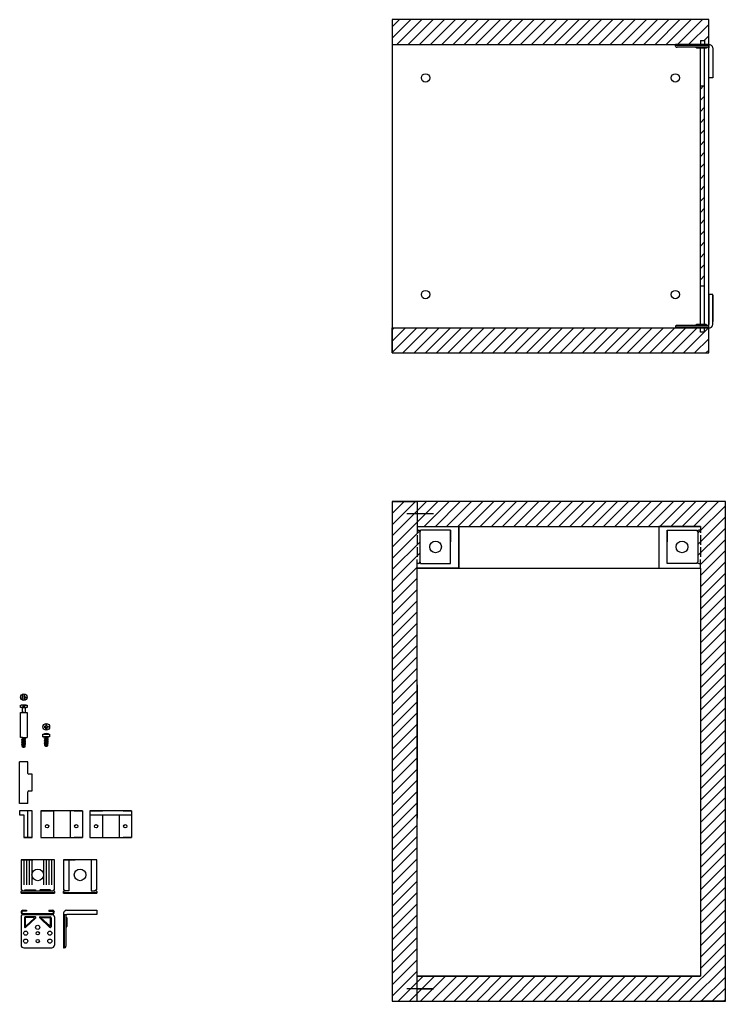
# Model space of a CAD drawing. Header units: millimetres. Extents: x 2246 to 5755, y 107 to 2210.
# Drawn here: x 3979 to 4827, y 904 to 2083 of the extents above; entities that cross this region are included whole.
import ezdxf

# ---------------------------------------------------------------- set-up
doc = ezdxf.new("R2010")
doc.units = ezdxf.units.MM
doc.layers.add('IF-DETL', color=4, linetype='Continuous', lineweight=35)
doc.layers.add('IF-FURN', color=7, linetype='Continuous')

msp = doc.modelspace()

# ---------------------------------------------------------------- hatches: boundary and pattern name
at = {"layer": 'IF-FURN'}
h = msp.add_hatch(dxfattribs=at)
h.set_pattern_fill('ANSI31', color=256, scale=3)
h.set_pattern_definition([(45, (979.264, 755.095), (-6.735192, 6.735192), [])])
h.paths.add_polyline_path([(4806.5, 1682.8), (4806.5, 1712.8), (4801.5, 1712.8), (4801.5, 1707.8), (4796.5, 1707.8), (4796.5, 1712.8), (4426.5, 1712.8), (4426.5, 1682.8)])
h.paths.add_polyline_path([(4796.5, 2052.8), (4796.5, 2057.8), (4801.5, 2057.8), (4801.5, 2052.8), (4806.5, 2052.8), (4806.5, 2082.8), (4426.5, 2082.8), (4426.5, 2052.8)])
h.paths.add_polyline_path([(4801.5, 2002.8), (4796.5, 2002.8), (4796.5, 1762.8), (4801.5, 1762.8)])
h = msp.add_hatch(dxfattribs=at)
h.set_pattern_fill('ANSI31', color=256, scale=3)
h.paths.add_polyline_path([(4456.5, 1424.4), (4456.6, 1431.4), (4456.6, 1434.9), (4449.1, 1434.9), (4446.3, 1434.9), (4446.3, 1435.5), (4447.3, 1434.9), (4449.1, 1434.9), (4456.6, 1434.9), (4456.6, 1429.9), (4458.6, 1429.9, 0.414214), (4459.6, 1431.9), (4459.6, 1467.9), (4459.6, 1468.9, 0.414214), (4457.6, 1469.9), (4456.6, 1469.9), (4456.5, 1466.9), (4455.6, 1466.9), (4447.3, 1466.9), (4446.3, 1466.4), (4446.3, 1464.5), (4447.3, 1463.9), (4449.1, 1463.9), (4456.5, 1463.9), (4456.6, 1452.4), (4446.3, 1452.4), (4446.3, 1451.9), (4447.3, 1452.4), (4456.6, 1452.4), (4456.5, 1463.9), (4449.1, 1463.9), (4446.3, 1464), (4446.3, 1466.4), (4447.3, 1466.9), (4456.5, 1466.9), (4456.6, 1469.9), (4456.5, 1474.4), (4456.5, 1504.4), (4426.5, 1504.4), (4426.5, 904.4), (4456.3, 904.4), (4456.5, 904.6), (4456.5, 934.4)])
h.paths.add_polyline_path([(4826.5, 1504.4), (4456.5, 1504.4), (4456.5, 1474.4), (4506.5, 1474.4), (4746.5, 1474.4), (4796.5, 1474.4), (4796.5, 1469.9), (4796.5, 1466.9), (4797.5, 1466.9), (4806.8, 1466.9), (4806.8, 1464.5), (4805.8, 1463.9), (4804, 1463.9), (4796.5, 1463.9), (4796.5, 1452.4), (4806.8, 1452.4), (4806.8, 1451.9), (4805.8, 1452.4), (4796.5, 1452.4), (4796.5, 1463.9), (4804, 1463.9), (4805.8, 1463.9), (4806.8, 1464.5), (4806.8, 1466.4), (4805.8, 1466.9), (4797.5, 1466.9), (4796.5, 1466.9), (4796.5, 1469.9), (4795.5, 1469.9), (4794.5, 1469.9, 0.414214), (4793.5, 1467.9), (4793.5, 1465.9), (4793.5, 1431.9), (4793.5, 1430.9, 0.414214), (4795.5, 1429.9), (4796.5, 1429.9), (4796.5, 1434.9), (4804, 1434.9), (4806.8, 1434.9), (4806.8, 1435.5), (4805.8, 1434.9), (4804, 1434.9), (4796.5, 1434.9), (4796.5, 1429.9), (4796.5, 1429.9), (4796.5, 1424.4), (4796.5, 934.4), (4456.5, 934.4), (4456.5, 904.4), (4826.5, 904.4)])

# ---------------------------------------------------------------- linework, layer by layer
at = {"layer": 'IF-DETL'}
for p, q in [((3982.5, 1220.9), (3982.5, 1218.9)), ((3982.5, 1218.6), (3982.5, 1217.9)), ((3982.5, 1218.6), (3982.5, 1218.1)), ((3982.5, 1217.6), (3982.5, 1216.9)), ((3982.5, 1216.6), (3982.5, 1215.9)), ((3982.5, 1215.6), (3982.5, 1214.9)), ((3982.5, 1214.6), (3982.5, 1213.9)), ((3982.5, 1214.6), (3982.5, 1214.1)), ((4009.7, 1221.9), (4009.7, 1219.9)), ((4009.7, 1219.5), (4009.7, 1218.9)), ((4009.7, 1219.5), (4009.7, 1219)), ((4009.7, 1218.5), (4009.7, 1217.9)), ((4009.7, 1217.5), (4009.7, 1216.9)), ((4009.7, 1216.5), (4009.7, 1215.9)), ((4009.7, 1215.5), (4009.7, 1214.9)), ((4009.7, 1215.5), (4009.7, 1215)), ((4009.7, 1214.5), (4009.7, 1213.9)), ((3982.4, 1210.6), (3983, 1209.6)), ((3982.5, 1213.6), (3982.5, 1212.9)), ((3982.5, 1212.6), (3982.5, 1211.9)), ((3982.5, 1211.6), (3982.5, 1210.9)), ((3985.5, 1210.6), (3982.5, 1210.6)), ((3982.5, 1210.6), (3983, 1210.6)), ((3983, 1209.6), (3982.5, 1210.6)), ((3983, 1209.6), (3985, 1209.6)), ((3985.5, 1210.6), (3984.6, 1210.6)), ((3985, 1209.6), (3985.5, 1210.6)), ((3985.5, 1212.4), (3985.5, 1210.6)), ((4009.6, 1211.5), (4010.2, 1210.5)), ((4009.7, 1213.5), (4009.7, 1212.9)), ((4009.7, 1212.5), (4009.7, 1211.9)), ((4012.7, 1211.5), (4009.7, 1211.5)), ((4009.7, 1211.5), (4010.2, 1211.5)), ((4010.2, 1210.5), (4009.7, 1211.5)), ((4010.2, 1210.5), (4012.1, 1210.5)), ((4012.7, 1211.5), (4011.8, 1211.5)), ((4012.1, 1210.5), (4012.7, 1211.5)), ((4012.7, 1213.3), (4012.7, 1211.5))]:
    msp.add_line(p, q, dxfattribs=at)
for centre, radius, start, end in [((3982.1, 1218.8), 0.171, 87.8912, 200.5514), ((3982.8, 1218.9), 0.814, 188.1237, 252.9261), ((3982.1, 1217.8), 0.171, 87.8912, 200.5514), ((3982.8, 1217.9), 0.814, 188.1237, 252.9261), ((3982.1, 1216.8), 0.171, 87.8912, 200.5514), ((3982.8, 1216.9), 0.814, 188.1237, 252.9261), ((3982.1, 1215.8), 0.171, 87.8912, 200.5514), ((3982.8, 1215.9), 0.814, 188.1237, 252.9261), ((3982.1, 1214.8), 0.171, 87.8912, 200.5514), ((3982.8, 1214.9), 0.814, 188.1237, 252.9261), ((3982.1, 1213.8), 0.171, 87.8912, 200.5514), ((3982.3, 1222.5), 3.55, 266.8539, 334.2341), ((3982.3, 1221.5), 3.55, 266.8539, 334.2341), ((3982.3, 1220.5), 3.55, 266.8539, 334.2341), ((3982.3, 1219.5), 3.55, 266.8539, 334.2341), ((3982.3, 1218.5), 3.55, 266.8539, 334.2341), ((3982.3, 1217.5), 3.55, 266.8539, 334.2341), ((3982.3, 1216.5), 3.55, 266.8539, 334.2341), ((3982.3, 1215.5), 3.55, 266.8539, 334.2341), ((3982.2, 1222.5), 3.87, 274.0462, 336.7862), ((3982.2, 1221.5), 3.87, 274.0462, 336.7862), ((3982.2, 1220.5), 3.87, 274.0462, 336.7862), ((3982.2, 1219.5), 3.87, 274.0462, 336.7862), ((3982.2, 1218.5), 3.87, 274.0462, 336.7862), ((3982.2, 1217.5), 3.87, 274.0462, 336.7862), ((3982.2, 1216.5), 3.87, 274.0462, 336.7862), ((3982.2, 1215.5), 3.87, 274.0462, 336.7862), ((3985.4, 1220), 0.446, 354.2849, 68.8715), ((3985.4, 1219), 0.446, 354.2849, 68.8715), ((3985.4, 1218), 0.446, 354.2849, 68.8715), ((3985.4, 1217), 0.446, 354.2849, 68.8715), ((3985.4, 1216), 0.446, 354.2849, 68.8715), ((3985.4, 1215), 0.446, 354.2849, 68.8715), ((3985.4, 1214), 0.446, 354.2849, 68.8715), ((4009.3, 1219.7), 0.171, 87.8912, 200.5514), ((4009.9, 1219.8), 0.814, 188.1237, 252.9261), ((4009.3, 1218.7), 0.171, 87.8912, 200.5514), ((4009.9, 1218.8), 0.814, 188.1237, 252.9261), ((4009.3, 1217.7), 0.171, 87.8912, 200.5514), ((4009.9, 1217.8), 0.814, 188.1237, 252.9261), ((4009.3, 1216.7), 0.171, 87.8912, 200.5514), ((4009.9, 1216.8), 0.814, 188.1237, 252.9261), ((4009.3, 1215.7), 0.171, 87.8912, 200.5514), ((4009.9, 1215.8), 0.814, 188.1237, 252.9261), ((4009.3, 1214.7), 0.171, 87.8912, 200.5514), ((4009.9, 1214.8), 0.814, 188.1237, 252.9261), ((4009.3, 1213.7), 0.171, 87.8912, 200.5514), ((4009.5, 1223.4), 3.55, 266.8539, 334.2341), ((4009.5, 1222.4), 3.55, 266.8539, 334.2341), ((4009.5, 1221.4), 3.55, 266.8539, 334.2341), ((4009.5, 1220.4), 3.55, 266.8539, 334.2341), ((4009.5, 1219.4), 3.55, 266.8539, 334.2341), ((4009.5, 1218.4), 3.55, 266.8539, 334.2341), ((4009.5, 1217.4), 3.55, 266.8539, 334.2341), ((4009.5, 1216.4), 3.55, 266.8539, 334.2341), ((4009.4, 1223.4), 3.87, 274.0462, 336.7862), ((4009.4, 1222.4), 3.87, 274.0462, 336.7862), ((4009.4, 1221.4), 3.87, 274.0462, 336.7862), ((4009.4, 1220.4), 3.87, 274.0462, 336.7862), ((4009.4, 1219.4), 3.87, 274.0462, 336.7862), ((4009.4, 1218.4), 3.87, 274.0462, 336.7862), ((4009.4, 1217.4), 3.87, 274.0462, 336.7862), ((4009.4, 1216.4), 3.87, 274.0462, 336.7862), ((4009.5, 1215.4), 3.55, 273.1461, 334.2341), ((4009.4, 1215.4), 3.87, 274.0462, 336.7862), ((4012.5, 1220.9), 0.446, 354.2849, 68.8715), ((4012.5, 1219.9), 0.446, 354.2849, 68.8715), ((4012.5, 1218.9), 0.446, 354.2849, 68.8715), ((4012.5, 1217.9), 0.446, 354.2849, 68.8715), ((4012.5, 1216.9), 0.446, 354.2849, 68.8715), ((4012.5, 1215.9), 0.446, 354.2849, 68.8715), ((4012.5, 1214.9), 0.446, 354.2849, 68.8715), ((4012.5, 1213.9), 0.446, 354.2849, 68.8715), ((3982.8, 1213.9), 0.814, 188.1237, 252.9261), ((3982.1, 1212.8), 0.171, 87.8912, 200.5514), ((3982.8, 1212.9), 0.814, 188.1237, 252.9261), ((3982.1, 1211.8), 0.171, 87.8912, 200.5514), ((3982.8, 1211.9), 0.814, 188.1237, 252.9261), ((3982.6, 1210.7), 0.247, 109.7848, 204.3827), ((3982.3, 1214.5), 3.55, 273.1461, 334.2341), ((3982.2, 1214.5), 3.87, 274.0462, 336.7862), ((3985.4, 1213), 0.446, 354.2849, 68.8715), ((4009.9, 1213.8), 0.814, 188.1237, 252.9261), ((4009.3, 1212.7), 0.171, 87.8912, 200.5514), ((4009.9, 1212.8), 0.814, 188.1237, 252.9261), ((4009.8, 1211.6), 0.247, 109.7848, 204.3827)]:
    msp.add_arc(centre, radius, start, end, dxfattribs=at)
at = {"layer": 'IF-FURN'}
for p, q in [((4806.5, 2082.8), (4426.5, 2082.8)), ((4426.5, 2082.8), (4426.5, 1682.8)), ((4426.5, 2082.8), (4426.5, 2052.8)), ((4806.5, 1682.8), (4806.5, 2082.8)), ((4426.5, 2052.8), (4806.5, 2052.8)), ((4426.5, 2052.8), (4456.5, 2052.8)), ((4456.5, 2052.8), (4466.5, 2052.8)), ((4806.5, 2052.8), (4766.5, 2052.8)), ((4766.5, 2052.8), (4766.5, 2051.8)), ((4806.5, 2052.8), (4766.5, 2052.8)), ((4766.5, 2050.8), (4766.5, 2052.8)), ((4806.5, 2051.8), (4766.5, 2051.8)), ((4796.5, 2057.8), (4801.5, 2057.8)), ((4796.5, 2057.8), (4796.5, 2052.8)), ((4801.5, 2057.8), (4801.5, 2052.8)), ((4806.5, 2052.8), (4806.5, 2051.8)), ((4806.5, 2052.8), (4806.5, 2052.8)), ((4806.5, 2052.8), (4806.5, 2051.8)), ((4806.5, 2052.8), (4806.5, 2048.8)), ((4806.5, 2051.8), (4806.5, 2050.8)), ((4767.5, 2049.8), (4768.5, 2049.8)), ((4804.5, 2049.8), (4768.5, 2049.8)), ((4792.4, 2048.6), (4790.7, 2049.8)), ((4802.6, 2048.6), (4792.4, 2048.6)), ((4796.5, 1716.9), (4796.5, 2048.6)), ((4801.5, 1716.9), (4801.5, 2048.6)), ((4803.4, 2048.6), (4802.6, 2048.6)), ((4804.4, 2049.8), (4803.4, 2048.6)), ((4805.5, 2049.8), (4804.5, 2049.8)), ((4806.5, 2012.8), (4806.5, 2048.8)), ((4811.5, 2048.8), (4811.5, 2012.8)), ((4811.5, 2012.8), (4806.5, 2012.8)), ((4801.5, 2002.8), (4796.5, 2002.8)), ((4801.5, 1762.8), (4796.5, 1762.8)), ((4811.5, 1752.8), (4806.5, 1752.8)), ((4806.5, 1752.8), (4806.5, 1716.8)), ((4811.5, 1716.8), (4811.5, 1752.8)), ((4811.5, 1752.1), (4811.5, 1747.6)), ((4811.5, 1747.6), (4811.5, 1720.6)), ((4426.5, 1682.8), (4426.5, 1712.8)), ((4426.5, 1712.8), (4806.5, 1712.8)), ((4766.5, 1714.8), (4766.5, 1712.8)), ((4806.5, 1713.8), (4766.5, 1713.8)), ((4806.5, 1712.8), (4766.5, 1712.8)), ((4768.5, 1715.8), (4767.5, 1715.8)), ((4804.5, 1715.8), (4768.5, 1715.8)), ((4792.4, 1716.9), (4790.7, 1715.8)), ((4802.6, 1716.9), (4792.4, 1716.9)), ((4796.5, 1707.8), (4796.5, 1712.8)), ((4801.5, 1707.8), (4801.5, 1712.8)), ((4803.4, 1716.9), (4802.6, 1716.9)), ((4804.4, 1715.8), (4803.4, 1716.9)), ((4805.5, 1715.8), (4804.5, 1715.8)), ((4801.5, 1707.8), (4796.5, 1707.8)), ((4426.5, 1682.8), (4806.5, 1682.8)), ((4826.5, 1504.4), (4426.5, 1504.4)), ((4426.5, 1504.4), (4426.5, 904.4)), ((4426.5, 1504.4), (4456.5, 1504.4)), ((4456.5, 1504.4), (4456.5, 1474.4)), ((4826.5, 904.4), (4826.5, 1504.4)), ((4476.1, 1489.4), (4444.1, 1489.4)), ((4456.5, 1474.4), (4796.5, 1474.4)), ((4456.5, 1474.4), (4506.5, 1474.4)), ((4456.5, 1474.4), (4456.6, 1469.9)), ((4506.5, 1474.4), (4506.5, 1424.4)), ((4506.5, 1474.4), (4746.5, 1474.4)), ((4506.5, 1424.4), (4506.5, 1474.4)), ((4506.5, 1474.4), (4746.5, 1474.4)), ((4796.5, 1474.4), (4746.5, 1474.4)), ((4746.5, 1474.4), (4746.5, 1424.4)), ((4746.5, 1474.4), (4746.5, 1424.4)), ((4796.5, 1474.4), (4796.5, 1469.9)), ((4456.6, 1469.9), (4456.5, 1466.9)), ((4456.5, 1463.9), (4456.6, 1452.4)), ((4456.6, 1469.9), (4457.6, 1469.9)), ((4456.6, 1469.9), (4457.6, 1469.9)), ((4457.6, 1469.9), (4458.6, 1469.9)), ((4459.6, 1468.9), (4459.6, 1467.9)), ((4459.6, 1467.9), (4459.6, 1431.9)), ((4459.6, 1467.9), (4459.6, 1465.9)), ((4496.6, 1469.9), (4460.6, 1469.9)), ((4496.6, 1469.9), (4460.6, 1469.9)), ((4496.6, 1429.9), (4496.6, 1469.9)), ((4496.6, 1469.9), (4496.6, 1466.4)), ((4496.6, 1469.9), (4496.6, 1466.7)), ((4496.6, 1466.7), (4496.6, 1463.4)), ((4496.6, 1466.4), (4496.6, 1462.9)), ((4496.6, 1463.4), (4496.6, 1460.2)), ((4496.6, 1462.9), (4496.6, 1459.4)), ((4756.5, 1429.9), (4756.5, 1469.9)), ((4756.5, 1469.9), (4792.5, 1469.9)), ((4756.5, 1469.9), (4792.5, 1469.9)), ((4756.5, 1469.9), (4756.5, 1466.4)), ((4756.5, 1469.9), (4756.5, 1466.7)), ((4756.5, 1466.7), (4756.5, 1463.4)), ((4756.5, 1466.4), (4756.5, 1462.9)), ((4756.5, 1463.4), (4756.5, 1460.2)), ((4756.5, 1462.9), (4756.5, 1459.4)), ((4793.5, 1468.9), (4793.5, 1467.9)), ((4793.5, 1467.9), (4793.5, 1431.9)), ((4793.5, 1467.9), (4793.5, 1465.9)), ((4795.5, 1469.9), (4794.5, 1469.9)), ((4796.5, 1469.9), (4795.5, 1469.9)), ((4796.5, 1469.9), (4795.5, 1469.9)), ((4796.5, 1469.9), (4796.5, 1466.9)), ((4796.5, 1463.9), (4796.5, 1452.4)), ((4496.6, 1460.2), (4496.6, 1456.9)), ((4496.6, 1460.2), (4496.6, 1456.9)), ((4496.6, 1459.4), (4496.6, 1455.9)), ((4756.5, 1460.2), (4756.5, 1456.9)), ((4756.5, 1460.2), (4756.5, 1456.9)), ((4756.5, 1459.4), (4756.5, 1455.9)), ((4456.6, 1449.4), (4456.6, 1437.9)), ((4796.5, 1449.4), (4796.5, 1437.9)), ((4456.5, 1424.4), (4456.6, 1429.9)), ((4456.6, 1430), (4456.6, 1434.9)), ((4458.6, 1429.9), (4456.6, 1429.9)), ((4459.6, 1430.9), (4459.6, 1431.9)), ((4460.6, 1429.9), (4496.6, 1429.9)), ((4792.5, 1429.9), (4756.5, 1429.9)), ((4793.5, 1430.9), (4793.5, 1431.9)), ((4794.5, 1429.9), (4796.5, 1429.9)), ((4796.5, 1430), (4796.5, 1434.9)), ((4796.5, 1424.4), (4796.5, 1429.9)), ((4506.5, 1424.4), (4456.5, 1424.4)), ((4456.5, 934.4), (4456.5, 1424.4)), ((4456.5, 1424.4), (4506.5, 1424.4)), ((4456.5, 1424.4), (4796.5, 1424.4)), ((4746.5, 1424.4), (4796.5, 1424.4)), ((4746.5, 1424.4), (4796.5, 1424.4)), ((4796.5, 1424.4), (4796.5, 934.4)), ((4796.5, 1314.4), (4796.5, 1284.4)), ((3983.2, 1268.9), (3983.2, 1273.3)), ((3985.2, 1269.4), (3985.2, 1273.3)), ((4456.5, 1284.4), (4456.5, 1124.4)), ((3983.2, 1269.9), (3981.7, 1269.9)), ((3981.7, 1269.9), (3981.7, 1268.9)), ((3981.7, 1268.9), (3983.2, 1268.9)), ((3983.2, 1268.9), (3983.2, 1265.6)), ((3985.2, 1269.9), (3986.7, 1269.9)), ((3985.2, 1269.4), (3985.2, 1265.6)), ((3986.7, 1268.9), (3985.2, 1268.9)), ((3986.7, 1269.9), (3986.7, 1268.9)), ((3980.2, 1256.9), (3980.2, 1259.9)), ((3980.2, 1259.9), (3981.2, 1259.9)), ((3981.2, 1256.9), (3980.2, 1256.9)), ((3980.2, 1220.9), (3980.2, 1250.9)), ((3980.2, 1250.9), (3988.2, 1250.9)), ((3987.2, 1259.9), (3981.2, 1259.9)), ((3984.2, 1256.9), (3981.2, 1256.9)), ((3988.2, 1256.9), (3981.2, 1256.9)), ((3982.7, 1253.9), (3982.7, 1256.9)), ((3982.7, 1256.9), (3985.7, 1256.9)), ((3982.7, 1250.9), (3982.7, 1253.9)), ((3984.2, 1250.9), (3982.7, 1250.9)), ((3983.2, 1259.9), (3983.2, 1257.9)), ((3983.2, 1257.9), (3985.2, 1257.9)), ((3984.2, 1259.9), (3988.2, 1259.9)), ((3984.2, 1256.9), (3987.2, 1256.9)), ((3985.2, 1257.9), (3985.2, 1259.9)), ((3985.7, 1256.9), (3985.7, 1250.9)), ((3988.2, 1259.9), (3988.2, 1256.9)), ((3988.2, 1250.9), (3988.2, 1220.9)), ((4010.2, 1234.4), (4008.7, 1234.4)), ((4008.7, 1234.4), (4008.7, 1233.4)), ((4008.7, 1233.4), (4010.2, 1233.4)), ((4010.7, 1234.4), (4010.2, 1234.4)), ((4010.7, 1233.4), (4010.2, 1233.4)), ((4011.7, 1236.4), (4010.7, 1236.4)), ((4010.7, 1236.4), (4010.7, 1234.9)), ((4010.7, 1234.9), (4010.7, 1234.4)), ((4010.7, 1232.9), (4010.7, 1233.4)), ((4010.7, 1231.4), (4010.7, 1232.9)), ((4011.7, 1231.4), (4010.7, 1231.4)), ((4011.7, 1234.9), (4011.7, 1236.4)), ((4011.7, 1234.9), (4011.7, 1234.4)), ((4011.7, 1234.4), (4012.2, 1234.4)), ((4011.7, 1232.9), (4011.7, 1233.4)), ((4011.7, 1233.4), (4012.2, 1233.4)), ((4011.7, 1232.9), (4011.7, 1231.4)), ((4012.2, 1234.4), (4013.7, 1234.4)), ((4013.7, 1233.4), (4012.2, 1233.4)), ((4013.7, 1234.4), (4013.7, 1233.4)), ((3982.5, 1220.9), (3980.2, 1220.9)), ((3982.5, 1220.9), (3985.8, 1220.9)), ((3985.8, 1220.9), (3988.2, 1220.9)), ((4007.2, 1221.9), (4007.2, 1224.9)), ((4007.2, 1224.9), (4015.2, 1224.9)), ((4015.2, 1221.9), (4007.2, 1221.9)), ((4007.2, 1221.9), (4009.2, 1221.9)), ((4009.2, 1221.9), (4009.7, 1221.9)), ((4015.2, 1221.9), (4012.7, 1221.9)), ((4015.2, 1224.9), (4015.2, 1221.9)), ((3979.2, 1142), (3979.2, 1192)), ((3989.2, 1192), (3979.2, 1192)), ((3989.2, 1178), (3989.2, 1192)), ((3989.2, 1178), (3989.2, 1178)), ((3994.2, 1177), (3990.2, 1177)), ((3994.2, 1157), (3994.2, 1177)), ((3979.2, 1142), (3979.2, 1157)), ((3989.2, 1142), (3989.2, 1156)), ((3990.2, 1157), (3994.2, 1157)), ((3989.2, 1142), (3979.2, 1142)), ((3994.2, 1133.1), (3979.2, 1133.1)), ((3979.2, 1133.1), (3979.2, 1128.1)), ((3989.2, 1128.1), (3989.2, 1133.1)), ((3994.2, 1128.1), (3994.2, 1133.1)), ((4044.7, 1133.1), (4004.7, 1133.1)), ((4004.7, 1133.1), (4004.7, 1101.1)), ((4004.7, 1133.1), (4019.7, 1133.1)), ((4019.7, 1133.1), (4019.7, 1101.1)), ((4054.7, 1133.1), (4039.7, 1133.1)), ((4039.7, 1133.1), (4039.7, 1101.1)), ((4044.7, 1133.1), (4054.7, 1133.1)), ((4054.7, 1133.1), (4054.7, 1101.1)), ((4103.5, 1133.1), (4063.5, 1133.1)), ((4063.5, 1133.1), (4063.5, 1101.1)), ((4063.5, 1133.1), (4078.5, 1133.1)), ((4113.5, 1133.1), (4098.5, 1133.1)), ((4103.5, 1133.1), (4113.5, 1133.1)), ((4113.5, 1133.1), (4113.5, 1101.1)), ((3979.2, 1128.1), (3984.2, 1128.1)), ((3984.2, 1128.1), (3984.2, 1101.1)), ((3989.2, 1101.1), (3989.2, 1128.1)), ((3994.2, 1101.1), (3994.2, 1128.1)), ((4063.5, 1128.1), (4113.5, 1128.1)), ((4078.5, 1128.1), (4078.5, 1101.1)), ((4098.5, 1128.1), (4098.5, 1101.1)), ((4796.5, 1124.4), (4796.5, 1094.4)), ((3984.2, 1101.1), (3989.2, 1101.1)), ((3994.2, 1101.1), (3984.2, 1101.1)), ((3989.2, 1101.1), (3994.2, 1101.1)), ((3994.2, 1101.1), (3994.2, 1101.1)), ((4004.7, 1101.1), (4044.7, 1101.1)), ((4004.7, 1101.1), (4054.7, 1101.1)), ((4054.7, 1101.1), (4044.7, 1101.1)), ((4063.5, 1101.1), (4103.5, 1101.1)), ((4063.5, 1101.1), (4113.5, 1101.1)), ((4113.5, 1101.1), (4103.5, 1101.1)), ((4020.9, 1074.2), (3980.9, 1074.2)), ((3980.9, 1074.2), (3980.9, 1038.2)), ((3980.9, 1074.2), (3980.9, 1038.2)), ((3980.9, 1074.2), (3984.4, 1074.2)), ((3980.9, 1074.2), (3984.1, 1074.2)), ((3984.1, 1074.2), (3984.1, 1044.2)), ((3984.1, 1074.2), (3987.4, 1074.2)), ((3984.4, 1074.2), (3987.9, 1074.2)), ((3987.4, 1074.2), (3987.4, 1044.2)), ((3987.4, 1074.2), (3990.6, 1074.2)), ((3987.9, 1074.2), (3991.4, 1074.2)), ((3990.6, 1074.2), (3990.6, 1044.2)), ((3990.6, 1074.2), (3993.9, 1074.2)), ((3990.6, 1074.2), (3993.9, 1074.2)), ((3991.4, 1074.2), (3994.9, 1074.2)), ((3993.9, 1074.2), (3993.9, 1044.2)), ((4007.9, 1074.2), (4007.9, 1044.2)), ((4011.1, 1074.2), (4011.1, 1044.2)), ((4014.4, 1074.2), (4014.4, 1044.2)), ((4017.6, 1074.2), (4017.6, 1044.2)), ((4020.9, 1038.2), (4020.9, 1074.2)), ((4071.7, 1074.2), (4031.7, 1074.2)), ((4031.7, 1074.2), (4031.7, 1038.2)), ((4031.7, 1074.2), (4031.7, 1038.2)), ((4031.7, 1074.2), (4035.2, 1074.2)), ((4031.7, 1074.2), (4034.9, 1074.2)), ((4034.9, 1074.2), (4038.2, 1074.2)), ((4035.2, 1074.2), (4038.7, 1074.2)), ((4038.2, 1074.2), (4041.4, 1074.2)), ((4038.2, 1074.2), (4038.2, 1037.2)), ((4038.7, 1074.2), (4042.2, 1074.2)), ((4041.4, 1074.2), (4044.7, 1074.2)), ((4041.4, 1074.2), (4044.7, 1074.2)), ((4042.2, 1074.2), (4045.7, 1074.2)), ((4065.2, 1074.2), (4065.2, 1037.2)), ((4071.7, 1038.2), (4071.7, 1074.2)), ((3981.9, 1037.2), (3982.9, 1037.2)), ((3982.9, 1037.2), (4018.9, 1037.2)), ((3982.9, 1037.2), (3984.9, 1037.2)), ((3984.9, 1037.2), (3985.9, 1038.4)), ((3985.9, 1038.4), (3997.9, 1038.4)), ((3997.9, 1038.4), (3998.8, 1037.2)), ((4003.9, 1038.4), (4003, 1037.2)), ((4015.9, 1038.4), (4003.9, 1038.4)), ((4016.9, 1037.2), (4015.9, 1038.4)), ((4019.9, 1037.2), (4018.9, 1037.2)), ((4032.7, 1037.2), (4033.7, 1037.2)), ((4038.2, 1037.2), (4033.7, 1037.2)), ((4065.2, 1037.2), (4069.6, 1037.2)), ((4070.7, 1037.2), (4069.7, 1037.2)), ((3980.9, 1035.2), (3980.9, 1036.2)), ((3980.9, 1034.2), (3980.9, 1035.2)), ((3980.9, 1034.2), (3980.9, 1035.2)), ((3980.9, 1035.2), (4020.9, 1035.2)), ((3980.9, 1034.2), (4020.9, 1034.2)), ((3980.9, 1034.2), (3980.9, 1034.2)), ((3982.9, 1034.2), (4018.9, 1034.2)), ((4020.9, 1036.2), (4020.9, 1034.2)), ((4031.7, 1035.2), (4031.7, 1036.2)), ((4031.7, 1034.2), (4031.7, 1035.2)), ((4031.7, 1034.2), (4031.7, 1035.2)), ((4031.7, 1035.2), (4071.7, 1035.2)), ((4031.7, 1034.2), (4071.7, 1034.2)), ((4071.7, 1036.2), (4071.7, 1034.2)), ((3982.9, 1013.8), (3987.4, 1013.8)), ((3987.4, 1013.8), (3987.4, 1012.8)), ((4014.4, 1013.8), (4014.4, 1012.8)), ((4014.4, 1013.8), (4018.9, 1013.8)), ((4035.7, 1013.8), (4071.7, 1013.8)), ((4071.7, 1013.8), (4071.7, 1008.8)), ((3980.9, 1005.8), (3980.9, 971.8)), ((3987.4, 1012.8), (3982.9, 1012.8)), ((3982.9, 1009.8), (4018.9, 1009.8)), ((3982.9, 1008.8), (4018.9, 1008.8)), ((3984.9, 1004.8), (3984.9, 993.8)), ((3985.8, 1004.2), (3985.8, 995.4)), ((3997.8, 1005.8), (3985.9, 1005.8)), ((3986.4, 993.2), (3998.5, 1004.5)), ((3996.1, 1005), (3986.6, 1005)), ((3986.9, 994.9), (3996.6, 1003.9)), ((4015.4, 993.2), (4003.3, 1004.5)), ((4003.9, 1005.8), (4015.9, 1005.8)), ((4003.9, 1005.8), (4015.9, 1005.8)), ((4014.9, 994.9), (4005.2, 1003.9)), ((4005.7, 1005), (4015.2, 1005)), ((4014.4, 1012.8), (4018.9, 1012.8)), ((4016, 1004.2), (4016, 995.4)), ((4016.9, 1004.8), (4016.9, 993.8)), ((4016.9, 1004.8), (4016.9, 993.8)), ((4018.9, 1008.8), (4018.9, 1008.8)), ((4020.9, 1005.8), (4020.9, 971.8)), ((4031.7, 1008.8), (4031.7, 968.8)), ((4031.7, 1008.8), (4031.7, 968.8)), ((4031.7, 1008.8), (4032.7, 1008.8)), ((4031.7, 1008.8), (4031.7, 1008.8)), ((4031.7, 1008.8), (4032.7, 1008.8)), ((4031.7, 1008.8), (4035.7, 1008.8)), ((4032.7, 1008.8), (4033.7, 1008.8)), ((4032.7, 1008.8), (4032.7, 968.8)), ((4034.7, 1007.8), (4034.7, 1006.8)), ((4034.7, 1006.8), (4034.7, 970.8)), ((4034.7, 1005.8), (4035.8, 1004.8)), ((4071.7, 1008.8), (4035.7, 1008.8)), ((4035.8, 1004.8), (4035.8, 994.7)), ((4035.8, 994.7), (4034.7, 993)), ((3984.1, 968.8), (4017.6, 968.8)), ((4031.7, 968.8), (4032.7, 968.8)), ((4033.7, 968.8), (4031.7, 968.8)), ((4034.7, 969.8), (4034.7, 970.8)), ((4456.5, 904.4), (4456.5, 934.4)), ((4456.5, 934.4), (4796.5, 934.4)), ((4796.5, 934.4), (4456.5, 934.4)), ((4476.1, 919.4), (4444.1, 919.4)), ((4456.5, 919.4), (4476.1, 919.4)), ((4426.5, 904.4), (4826.5, 904.4)), ((4456.5, 904.4), (4826.5, 904.4)), ((4826.5, 904.4), (4796.5, 904.4))]:
    msp.add_line(p, q, dxfattribs=at)
at = {"layer": 'IF-FURN', "linetype": 'Continuous'}
msp.add_line((4456.3, 904.4), (4456.5, 904.6), dxfattribs=at)
at = {"layer": 'IF-FURN'}
for centre, radius in [((4466.5, 2012.8), 5), ((4766.5, 2012.8), 5), ((4466.5, 1752.8), 5), ((4766.5, 1752.8), 5), ((4478.6, 1449.9), 7), ((4774.5, 1449.9), 7), ((3984.2, 1269.4), 4), ((4011.2, 1233.9), 4), ((4012.2, 1114.6), 2), ((4047.2, 1114.6), 2), ((4071, 1114.6), 2), ((4106, 1114.6), 2), ((4000.9, 1056.2), 7), ((4051.7, 1056.2), 7), ((4000.9, 993.2), 2.5), ((3986.4, 986.2), 2.5), ((3986.4, 976.7), 2.5), ((4000.9, 986.2), 2), ((4000.9, 976.7), 2), ((4015.4, 986.2), 2.5), ((4015.4, 976.7), 2.5)]:
    msp.add_circle(centre, radius, dxfattribs=at)
for centre, radius, start, end in [((4768, 2051.3), 1.58, 198.4349, 251.5651), ((4805, 2051.3), 1.58, 288.4349, 341.5651), ((4807, 2048.3), 4.53, 6.3402, 96.3402), ((4768, 1714.3), 1.58, 108.4349, 161.5651), ((4805, 1714.3), 1.58, 18.4349, 71.5651), ((4807, 1717.3), 4.53, 263.6598, 353.6598), ((4458.1, 1468.4), 1.58, 18.4349, 71.5651), ((4458.1, 1469.9), 2.48, 306.6335, 0.9247), ((4795, 1469.9), 2.48, 179.0753, 233.3665), ((4795, 1468.4), 1.58, 108.4349, 161.5651), ((4458.1, 1431.4), 1.58, 288.4349, 341.5651), ((4458.1, 1430), 2.48, 359.0753, 52.2054), ((4795, 1430), 2.48, 127.7946, 180.9247), ((4795, 1431.4), 1.58, 198.4349, 251.5651), ((4011.2, 1215.9), 9.79, 65.8908, 114.1092), ((3990.2, 1178), 1, 180, 270), ((3990.2, 1156), 1, 90, 180), ((3980.9, 1035.7), 2.48, 36.6335, 90.9247), ((3982.4, 1035.7), 1.58, 108.4349, 161.5651), ((4020.9, 1035.7), 2.48, 89.0753, 142.2054), ((4019.4, 1035.7), 1.58, 18.4349, 71.5651), ((4031.7, 1035.7), 2.48, 36.6335, 90.9247), ((4033.2, 1035.7), 1.58, 108.4349, 161.5651), ((4071.6, 1035.7), 2.48, 89.0753, 142.2054), ((4070.2, 1035.7), 1.58, 18.4349, 71.5651), ((3983.5, 1011.3), 2.56, 102.6804, 257.3196), ((4018.3, 1011.3), 2.56, 282.6804, 77.3196), ((4036.2, 1009.3), 4.53, 96.3402, 186.3402), ((3984, 1005.7), 3.13, 87.7094, 177.7094), ((3983.5, 1011.3), 1.63, 112.6199, 247.3801), ((3985.9, 1004.8), 1, 90, 180), ((3986.6, 1004.2), 0.8, 90, 180), ((3996.2, 1004.3), 0.618, 315.3896, 97.0872), ((3997.9, 1005), 0.772, 315.3896, 97.0872), ((4003.8, 1005), 0.772, 82.9128, 224.6104), ((4005.6, 1004.3), 0.618, 82.9128, 224.6104), ((4015.2, 1004.2), 0.8, 0, 90), ((4015.9, 1004.8), 1, 0, 90), ((4015.9, 1004.8), 1, 0, 90), ((4017.8, 1005.7), 3.13, 2.2906, 92.2906), ((4018.3, 1011.3), 1.63, 292.6199, 67.3801), ((4033.2, 1007.3), 1.58, 18.4349, 71.5651), ((3985.8, 993.9), 0.871, 184.4329, 311.9614), ((3986.5, 995.4), 0.697, 184.4329, 311.9614), ((4015.3, 995.4), 0.697, 228.0386, 355.5671), ((4016, 993.9), 0.871, 228.0386, 355.5671), ((3984, 971.9), 3.13, 182.2906, 272.2906), ((4017.8, 971.9), 3.13, 267.7094, 357.7094), ((4033.2, 970.3), 1.58, 288.4349, 341.5651)]:
    msp.add_arc(centre, radius, start, end, dxfattribs=at)

doc.saveas('drawing.dxf')
